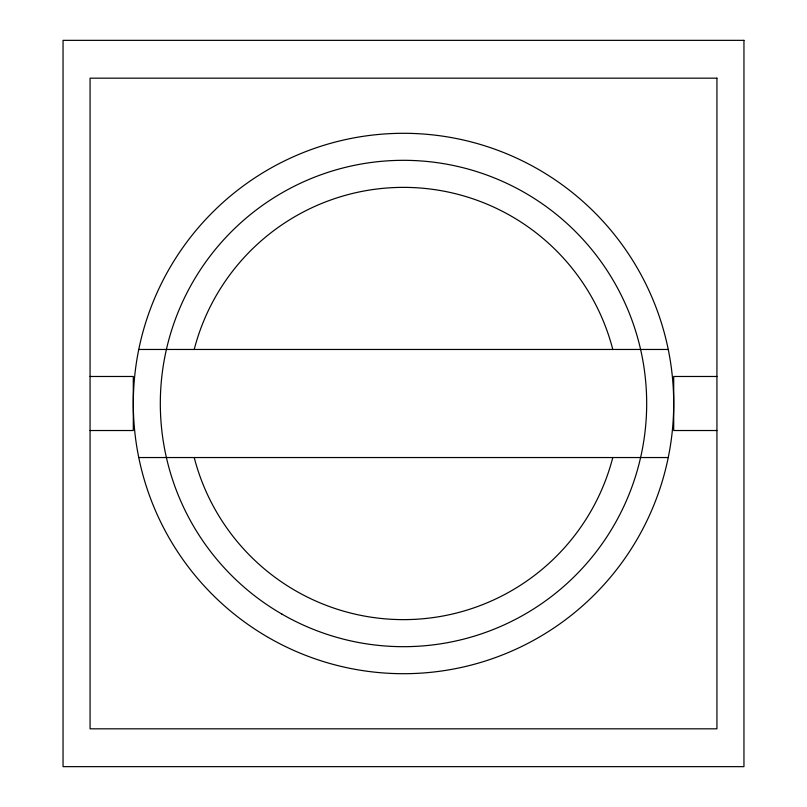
<?xml version="1.0" encoding="UTF-8"?>
<svg xmlns="http://www.w3.org/2000/svg" width="807" height="807" viewBox="0 0 807 807"><rect width="100%" height="100%" fill="white"/><g stroke="black" fill="none" stroke-linecap="round" stroke-linejoin="round"><path stroke-width="1.21" d="M138.754 349.461L668.246 349.461M90.071 376.476L133.296 376.476L133.296 430.524L90.071 430.524M716.929 376.476L673.704 376.476L673.704 430.524L716.929 430.524M138.754 457.539L668.246 457.539M612.795 457.529A216.165 216.165 0 0 1 194.205 457.529M194.205 349.471A216.165 216.165 0 0 1 612.795 349.471M743.953 40.35L63.047 40.35L63.047 766.65L743.953 766.65L743.953 40.35M716.929 78.178L90.071 78.178L90.071 728.822L716.929 728.822L716.929 78.178M268.398 637.5A270.204 270.204 0 0 0 673.704 403.5A270.204 270.204 0 0 0 268.398 169.5A270.204 270.204 0 0 0 268.398 637.5M281.905 614.097A243.179 243.179 0 0 0 646.679 403.5A243.179 243.179 0 0 0 281.905 192.903A243.179 243.179 0 0 0 281.905 614.097"/></g></svg>
